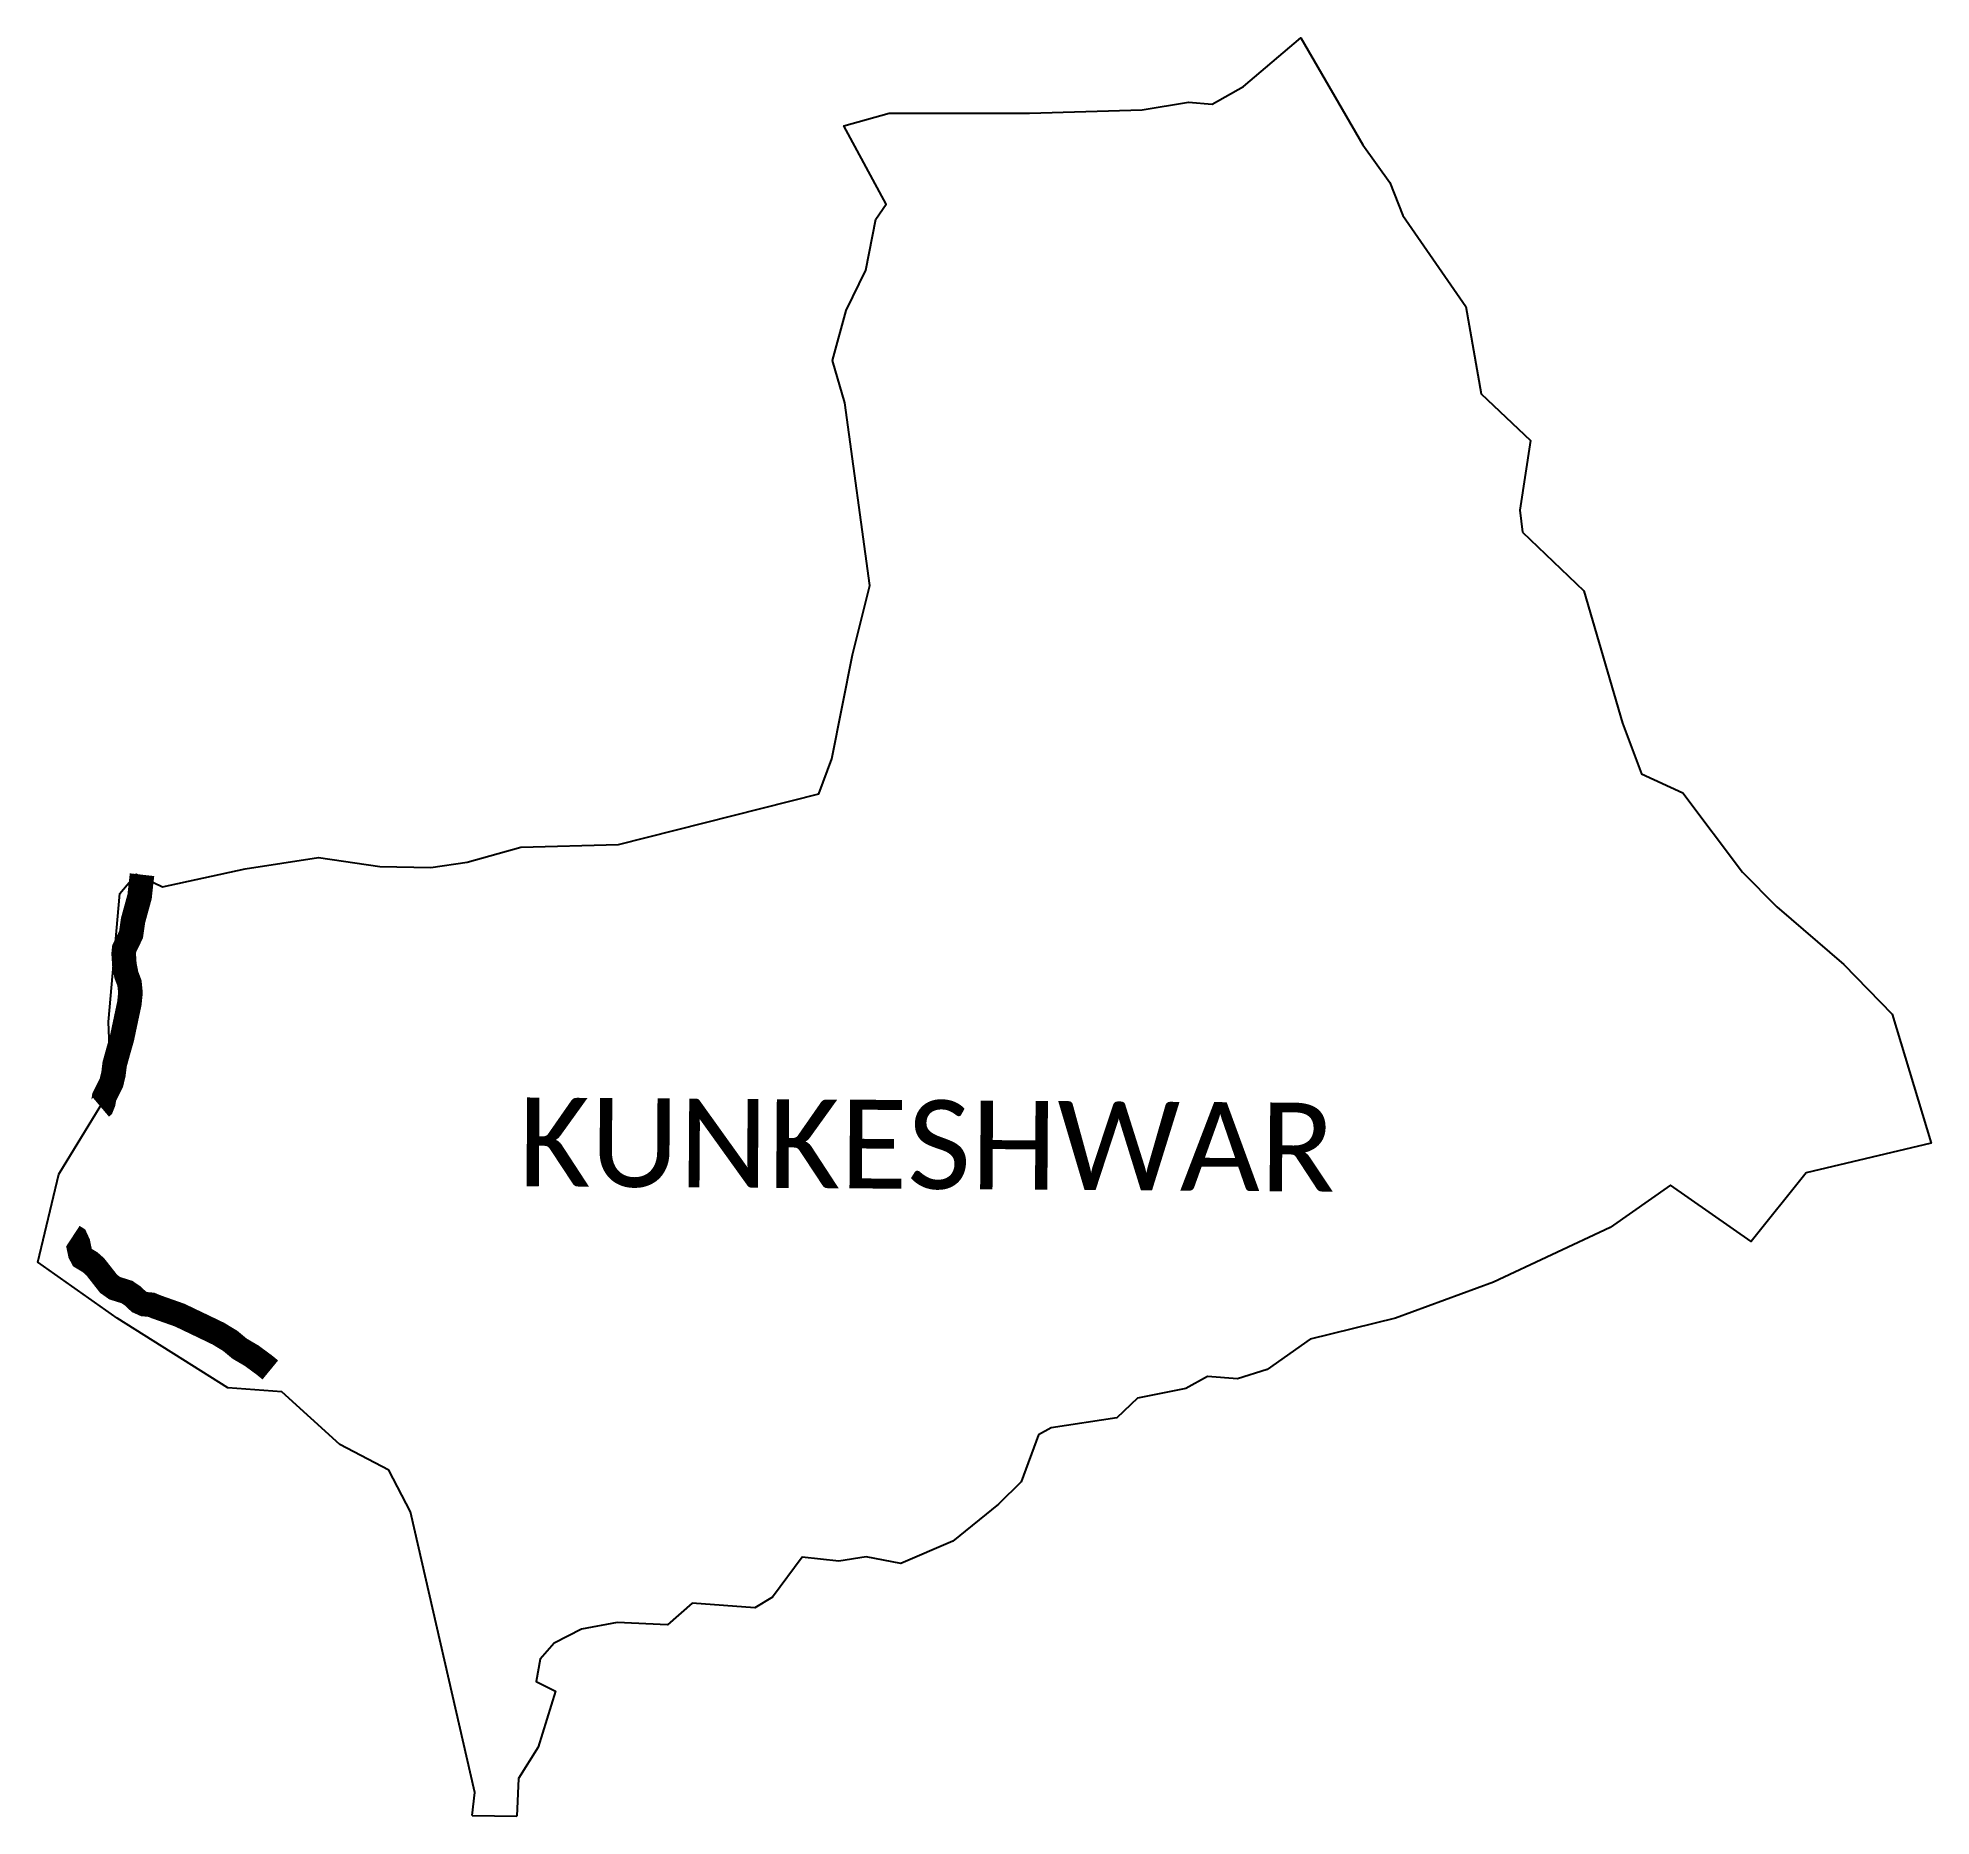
# Model space of a CAD drawing. Header units: metres. Extents: x 327601 to 331451, y 1805680 to 1809296.
import ezdxf

# ---------------------------------------------------------------- set-up
doc = ezdxf.new("R2010")
doc.units = ezdxf.units.M
doc.header["$MEASUREMENT"] = 0
for name, color, linetype in [('UNPROTECTED', 130, 'Continuous'), ('VILLAGE BOUNDRY', 3, 'Continuous'), ('VILLAGE NAME', 250, 'Continuous')]:
    doc.layers.add(name, color=color, linetype=linetype)
doc.styles.get("Standard").update_dxf_attribs({"font": 'arial.ttf'})

msp = doc.modelspace()

# ---------------------------------------------------------------- linework, layer by layer
at = {"layer": 'UNPROTECTED', "const_width": 50, "flags": 128}
for points in [[(327812.6, 1807594.3), (327810.4, 1807575), (327807.7, 1807549.8), (327794.4, 1807501.4), (327790.3, 1807472.8), (327783.8, 1807459.2), (327776.4, 1807444), (327775.3, 1807433.8), (327776.7, 1807411.7), (327780.8, 1807390.4), (327787.1, 1807373.8), (327789.1, 1807354.2), (327786.9, 1807332.8), (327779.8, 1807299.5), (327772, 1807262.6), (327762.8, 1807230.1), (327757, 1807209.2), (327754.5, 1807188.8), (327750.2, 1807170.8), (327741.7, 1807153.9), (327735.6, 1807141.7), (327734, 1807131.2), (327730.5, 1807122.5), (327729.2, 1807121.4)], [(327672, 1806859.4), (327677.5, 1806855.8), (327682.6, 1806844.7), (327686.9, 1806824), (327691.1, 1806815.9), (327706.9, 1806806.4), (327717.5, 1806797), (327729.2, 1806782.1), (327744.8, 1806762.2), (327757.2, 1806753.4), (327782.1, 1806745.6), (327793.6, 1806737.9), (327806, 1806726), (327816.9, 1806721.1), (327831.7, 1806719.7), (327841.4, 1806715.6), (327889.3, 1806698.7), (327917.7, 1806685.1), (327937.8, 1806675.5), (327967.7, 1806661.1), (327992, 1806646.4), (328010.9, 1806630.6), (328035.8, 1806616), (328061.7, 1806596.9), (328073.5, 1806587.2)]]:
    msp.add_lwpolyline(points, dxfattribs=at)
at = {"layer": 'VILLAGE BOUNDRY'}
msp.add_lwpolyline([(328483.7, 1805681.3), (328574.9, 1805679.9)], dxfattribs=at)
for points in [[(328483.7, 1805681.3, 0), (328489.1, 1805728, 0), (328358.4, 1806298.6, 0), (328314.7, 1806383.1, 0), (328215.2, 1806435.9, 0), (328097, 1806542.5, 0), (327987.2, 1806550.6, 0), (327762.2, 1806692.7, 0), (327600.8, 1806806.1, 0), (327643.7, 1806985.6, 0), (327750.2, 1807159.5, 0), (327744.5, 1807295.4, 0), (327767.3, 1807556.3, 0), (327801, 1807595.6, 0), (327854.5, 1807569.7, 0), (328022.3, 1807606.5, 0), (328171.4, 1807629.4, 0), (328296.1, 1807610.7, 0), (328400, 1807609.1, 0), (328473.8, 1807619.9, 0), (328583.3, 1807650.1, 0), (328781.6, 1807655.6, 0), (329188.9, 1807758.9, 0), (329215.4, 1807830.2, 0), (329257.7, 1808041.6, 0), (329292.9, 1808182.3, 0), (329241.6, 1808553.8, 0), (329216.7, 1808640.1, 0), (329244.7, 1808741.5, 0), (329284.5, 1808823.5, 0), (329305.1, 1808927, 0), (329325.6, 1808957.7, 0), (329240.1, 1809117.3, 0), (329332.1, 1809142.8, 0), (329617.6, 1809142.8, 0), (329846.8, 1809149.6, 0), (329940.7, 1809165.1, 0), (329989, 1809161.4, 0), (330052.7, 1809197.3, 0), (330169.1, 1809296, 0), (330295.2, 1809078.3, 0), (330350.1, 1809001.8, 0), (330376.4, 1808935.1, 0), (330505.1, 1808749.9, 0), (330536.2, 1808572.1, 0), (330636.2, 1808477.4, 0), (330614.8, 1808335.3, 0), (330620.3, 1808290.9, 0)], [(330620.3, 1808290.9, 0), (330744.6, 1808171.6, 0), (330823.1, 1807902.4, 0), (330862.3, 1807799.7, 0), (330946.2, 1807760.9, 0), (331067.4, 1807599.4, 0), (331137, 1807529.2, 0), (331273.6, 1807411.7, 0), (331371.6, 1807311, 0), (331451, 1807048.1, 0), (331196.6, 1806988.3, 0), (331084.7, 1806848.6, 0), (330921.1, 1806962.8, 0), (330798.4, 1806876.8, 0), (330560.9, 1806765.6, 0), (330361.8, 1806692.7, 0), (330188, 1806649.7, 0), (330100.9, 1806588.2, 0), (330040.5, 1806569.3, 0), (329979.5, 1806574, 0), (329935.2, 1806549.6, 0), (329836.9, 1806529.8, 0), (329795.1, 1806489.8, 0), (329661.3, 1806469.2, 0), (329635.4, 1806455.4, 0), (329600.7, 1806360, 0), (329554.6, 1806314, 0), (329461.5, 1806238.9, 0), (329355.9, 1806193.9, 0), (329285.2, 1806206.9, 0), (329230, 1806198.6, 0), (329154.9, 1806206.4, 0), (329095, 1806125.5, 0), (329059.1, 1806103.7, 0), (328931.2, 1806113.1, 0), (328881.2, 1806068.9, 0), (328779.2, 1806073.7, 0), (328706.2, 1806059.9, 0), (328650.7, 1806031.5, 0), (328622.4, 1805999.1, 0), (328613.9, 1805953.7, 0), (328653.4, 1805934.3, 0), (328618.3, 1805820.1, 0), (328578.2, 1805756.2, 0), (328574.9, 1805679.9, 0)]]:
    msp.add_polyline3d(points, dxfattribs=at)

# ---------------------------------------------------------------- texts
at = {"layer": 'VILLAGE NAME', "insert": (328578.8, 1807141.4), "char_height": 180.345, "attachment_point": 1, "rotation": 359.6139}
msp.add_mtext_dynamic_manual_height_columns('{\\fCalibri|b0|i0|c0|p34;KUNKESHWAR}', width=3252.397, gutter_width=901.7, heights=[0], dxfattribs=at)

doc.saveas('drawing.dxf')
